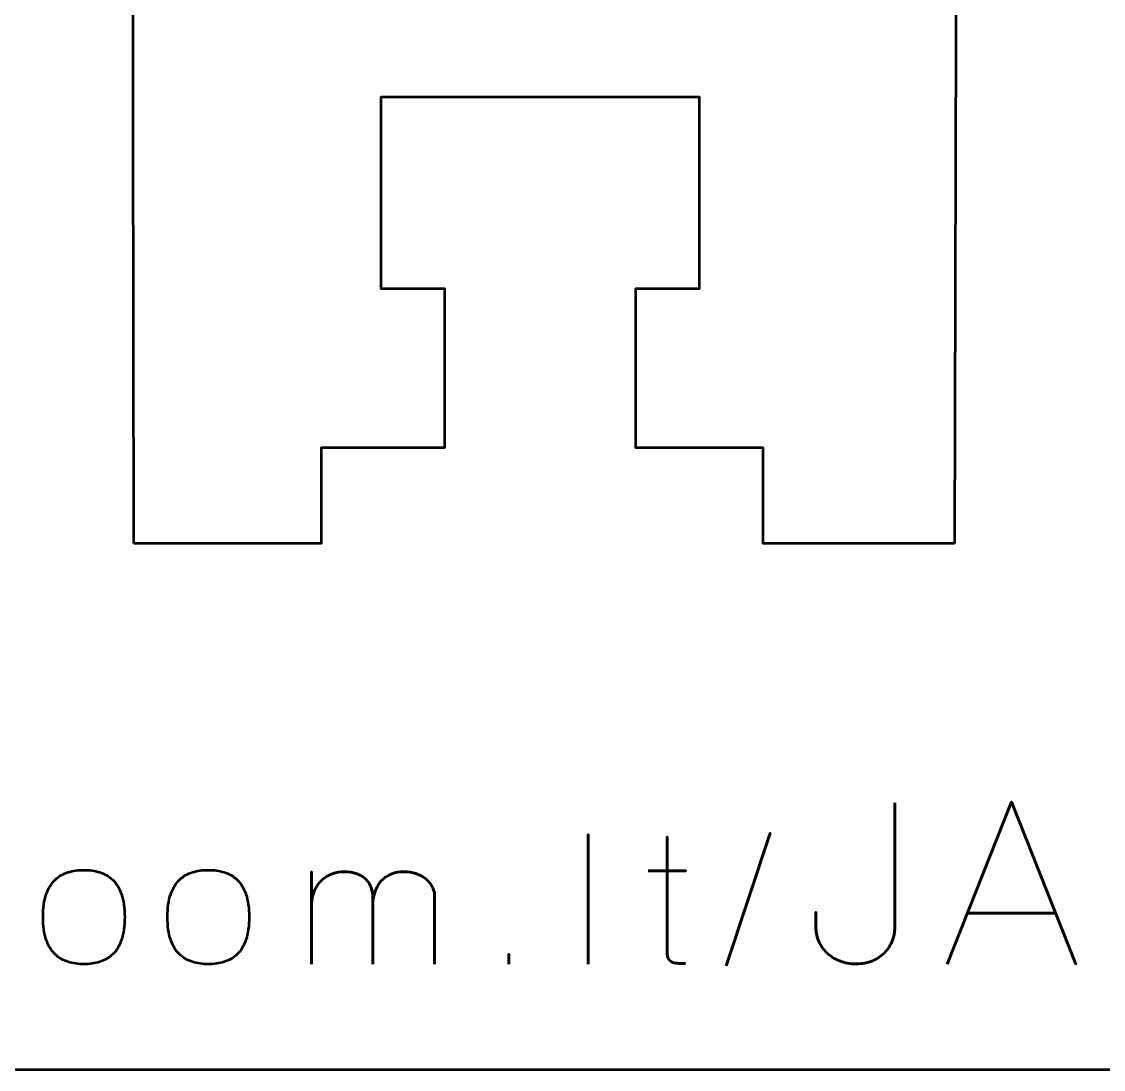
# Model space of a CAD drawing. Header units: centimetres. Extents: x -21 to 0, y -29.7 to 0.
# Drawn here: x -7.19 to -3.795, y -29.7 to -26.413 of the extents above; entities that cross this region are included whole.
import ezdxf

# ---------------------------------------------------------------- set-up
doc = ezdxf.new("R2010")
doc.units = ezdxf.units.CM
doc.header["$MEASUREMENT"] = 0
doc.layers.add('Layer 1', color=7, linetype='Continuous')

msp = doc.modelspace()

# ---------------------------------------------------------------- linework, layer by layer
at = {"layer": 'Layer 1', "color": 1, "lineweight": 53}
msp.add_open_spline([(-21.00003, -29.19995), (-21.00003, -29.19995), (-21.00003, -3.49992), (-21.00003, -3.49992), (-21.00003, -3.49992), (-21.00003, -3.41709), (-20.93286, -3.34992), (-20.85003, -3.34992), (-20.85003, -3.34992), (-20.7672, -3.34992), (-20.70003, -3.28275), (-20.70003, -3.19992), (-20.70003, -3.19992), (-20.70003, -3.11709), (-20.7672, -3.04992), (-20.85003, -3.04992), (-20.85003, -3.04992), (-20.93286, -3.04992), (-21.00003, -2.98275), (-21.00003, -2.89992), (-21.00003, -2.89992), (-21.00003, -2.81709), (-20.93286, -2.74992), (-20.85003, -2.74992), (-20.85003, -2.74992), (-20.7672, -2.74992), (-20.70003, -2.68275), (-20.70003, -2.59992), (-20.70003, -2.59992), (-20.70003, -2.51709), (-20.7672, -2.44992), (-20.85003, -2.44992), (-20.85003, -2.44992), (-20.93286, -2.44992), (-21.00003, -2.38275), (-21.00003, -2.29992), (-21.00003, -2.29992), (-21.00003, -2.21709), (-20.93286, -2.14992), (-20.85003, -2.14992), (-20.85003, -2.14992), (-20.7672, -2.14992), (-20.70003, -2.08275), (-20.70003, -1.99992), (-20.70003, -1.99992), (-20.70003, -1.91709), (-20.7672, -1.84992), (-20.85003, -1.84992), (-20.85003, -1.84992), (-20.93286, -1.84992), (-21.00003, -1.78275), (-21.00003, -1.69992), (-21.00003, -1.69992), (-21.00003, -1.61709), (-20.93286, -1.54992), (-20.85003, -1.54992), (-20.85003, -1.54992), (-20.7672, -1.54992), (-20.70003, -1.48275), (-20.70003, -1.39992), (-20.70003, -1.39992), (-20.70003, -1.31709), (-20.7672, -1.24992), (-20.85003, -1.24992), (-20.85003, -1.24992), (-20.93286, -1.24992), (-21.00003, -1.18275), (-21.00003, -1.09992), (-21.00003, -1.09992), (-21.00003, -1.09992), (-21.00003, -0.49992), (-21.00003, -0.49992), (-21.00003, -0.49992), (-21.00003, -0.22295), (-20.77694, 0.00004), (-20.49994, 0.00004), (-20.49994, 0.00004), (-20.49994, 0.00004), (-0.50008, 0.00004), (-0.50008, 0.00004), (-0.50008, 0.00004), (-0.22294, 0.00004), (0.00002, -0.22295), (0.00002, -0.49992), (0.00002, -0.49992), (0.00002, -0.49992), (0.00002, -29.19995), (0.00002, -29.19995), (0.00002, -29.19995), (0.00002, -29.47695), (-0.22294, -29.70004), (-0.50008, -29.70004), (-0.50008, -29.70004), (-0.50008, -29.70004), (-20.49994, -29.70004), (-20.49994, -29.70004), (-20.49994, -29.70004), (-20.77694, -29.70004), (-21.00003, -29.47695), (-21.00003, -29.19995)], degree=3, knots=[0, 0, 0, 0, 0.04, 0.04, 0.04, 0.04, 0.08, 0.08, 0.08, 0.08, 0.12, 0.12, 0.12, 0.12, 0.16, 0.16, 0.16, 0.16, 0.2, 0.2, 0.2, 0.2, 0.24, 0.24, 0.24, 0.24, 0.28, 0.28, 0.28, 0.28, 0.32, 0.32, 0.32, 0.32, 0.36, 0.36, 0.36, 0.36, 0.4, 0.4, 0.4, 0.4, 0.44, 0.44, 0.44, 0.44, 0.48, 0.48, 0.48, 0.48, 0.52, 0.52, 0.52, 0.52, 0.56, 0.56, 0.56, 0.56, 0.6, 0.6, 0.6, 0.6, 0.64, 0.64, 0.64, 0.64, 0.68, 0.68, 0.68, 0.68, 0.72, 0.72, 0.72, 0.72, 0.76, 0.76, 0.76, 0.76, 0.8, 0.8, 0.8, 0.8, 0.84, 0.84, 0.84, 0.84, 0.88, 0.88, 0.88, 0.88, 0.92, 0.92, 0.92, 0.92, 0.96, 0.96, 0.96, 0.96, 1, 1, 1, 1], dxfattribs=at)
at = {"layer": 'Layer 1', "color": 3, "lineweight": 53}
for points in [[(-6.8375, -28.05), (-6.8375, -28.05), (-6.84101, -26.05), (-6.84101, -26.05)], [(-4.25719, -26.05), (-4.25719, -26.05), (-4.2625, -28.05), (-4.2625, -28.05)]]:
    msp.add_open_spline(points, degree=3, dxfattribs=at)
at = {"layer": 'Layer 1', "lineweight": 53}
msp.add_open_spline([(-4.2625, -28.05), (-4.2625, -28.05), (-4.8625, -28.05), (-4.8625, -28.05), (-4.8625, -28.05), (-4.8625, -28.05), (-4.8625, -27.75), (-4.8625, -27.75), (-4.8625, -27.75), (-4.8625, -27.75), (-5.2625, -27.75), (-5.2625, -27.75), (-5.2625, -27.75), (-5.2625, -27.75), (-5.2625, -27.25), (-5.2625, -27.25), (-5.2625, -27.25), (-5.2625, -27.25), (-5.0625, -27.24999), (-5.0625, -27.24999), (-5.0625, -27.24999), (-5.0625, -27.24999), (-5.0625, -26.65), (-5.0625, -26.65), (-5.0625, -26.65), (-5.44583, -26.65), (-5.67917, -26.65), (-6.0625, -26.65), (-6.0625, -26.65), (-6.0625, -26.65), (-6.0625, -27.24999), (-6.0625, -27.24999), (-6.0625, -27.24999), (-6.0625, -27.24999), (-5.8625, -27.25), (-5.8625, -27.25), (-5.8625, -27.25), (-5.8625, -27.25), (-5.8625, -27.75001), (-5.8625, -27.75001), (-5.8625, -27.75001), (-5.8625, -27.75001), (-6.25, -27.75), (-6.25, -27.75), (-6.25, -27.75), (-6.25, -27.75), (-6.25, -28.05), (-6.25, -28.05), (-6.25, -28.05), (-6.25, -28.05), (-6.8375, -28.05), (-6.8375, -28.05)], degree=3, knots=[0, 0, 0, 0, 0.0769231, 0.0769231, 0.0769231, 0.0769231, 0.1538462, 0.1538462, 0.1538462, 0.1538462, 0.2307692, 0.2307692, 0.2307692, 0.2307692, 0.3076923, 0.3076923, 0.3076923, 0.3076923, 0.3846154, 0.3846154, 0.3846154, 0.3846154, 0.4615385, 0.4615385, 0.4615385, 0.4615385, 0.5384615, 0.5384615, 0.5384615, 0.5384615, 0.6153846, 0.6153846, 0.6153846, 0.6153846, 0.6923077, 0.6923077, 0.6923077, 0.6923077, 0.7692308, 0.7692308, 0.7692308, 0.7692308, 0.8461538, 0.8461538, 0.8461538, 0.8461538, 0.9230769, 0.9230769, 0.9230769, 0.9230769, 1, 1, 1, 1], dxfattribs=at)
at = {"layer": 'Layer 1', "color": 5, "lineweight": 53}
for points, knots in [([(-4.44951, -28.86403), (-4.44951, -28.86403), (-4.45021, -29.25915), (-4.45021, -29.25915), (-4.45021, -29.25915), (-4.45021, -29.27196), (-4.45292, -29.2849), (-4.45809, -29.29772), (-4.45809, -29.29772), (-4.46338, -29.31065), (-4.47115, -29.32241), (-4.48138, -29.33323), (-4.48138, -29.33323), (-4.49172, -29.34393), (-4.50431, -29.35263), (-4.51924, -29.3591), (-4.51924, -29.3591), (-4.53429, -29.36569), (-4.55146, -29.36898), (-4.57086, -29.36921), (-4.57086, -29.36921), (-4.59027, -29.36921), (-4.60779, -29.36604), (-4.62331, -29.35981), (-4.62331, -29.35981), (-4.63883, -29.35346), (-4.65212, -29.34499), (-4.66306, -29.33429), (-4.66306, -29.33429), (-4.67411, -29.32359), (-4.68246, -29.31183), (-4.68834, -29.29878), (-4.68834, -29.29878), (-4.69422, -29.28572), (-4.69716, -29.27255), (-4.69716, -29.25915), (-4.69716, -29.25915), (-4.69716, -29.25915), (-4.69716, -29.20694), (-4.69716, -29.20694), (-4.69716, -29.20694), (-4.69716, -29.20694), (-4.69716, -29.25915), (-4.69716, -29.25915), (-4.69716, -29.25915), (-4.69716, -29.27255), (-4.69422, -29.28572), (-4.68834, -29.29878), (-4.68834, -29.29878), (-4.68246, -29.31183), (-4.67411, -29.32359), (-4.66306, -29.33429), (-4.66306, -29.33429), (-4.65212, -29.34499), (-4.63883, -29.35346), (-4.62331, -29.35981), (-4.62331, -29.35981), (-4.60779, -29.36604), (-4.59027, -29.36921), (-4.57086, -29.36921), (-4.57086, -29.36921), (-4.55146, -29.36898), (-4.53429, -29.36569), (-4.51924, -29.3591), (-4.51924, -29.3591), (-4.50431, -29.35263), (-4.49172, -29.34393), (-4.48138, -29.33323), (-4.48138, -29.33323), (-4.47115, -29.32241), (-4.46338, -29.31065), (-4.45809, -29.29772), (-4.45809, -29.29772), (-4.45292, -29.2849), (-4.45021, -29.27196), (-4.45021, -29.25915), (-4.45021, -29.25915), (-4.45021, -29.25915), (-4.44951, -28.86403), (-4.44951, -28.86403)], [0, 0, 0, 0, 0.05, 0.05, 0.05, 0.05, 0.1, 0.1, 0.1, 0.1, 0.15, 0.15, 0.15, 0.15, 0.2, 0.2, 0.2, 0.2, 0.25, 0.25, 0.25, 0.25, 0.3, 0.3, 0.3, 0.3, 0.35, 0.35, 0.35, 0.35, 0.4, 0.4, 0.4, 0.4, 0.45, 0.45, 0.45, 0.45, 0.5, 0.5, 0.5, 0.5, 0.55, 0.55, 0.55, 0.55, 0.6, 0.6, 0.6, 0.6, 0.65, 0.65, 0.65, 0.65, 0.7, 0.7, 0.7, 0.7, 0.75, 0.75, 0.75, 0.75, 0.8, 0.8, 0.8, 0.8, 0.85, 0.85, 0.85, 0.85, 0.9, 0.9, 0.9, 0.9, 0.95, 0.95, 0.95, 0.95, 1, 1, 1, 1]), ([(-4.28582, -29.36992), (-4.28582, -29.36992), (-4.08403, -28.86121), (-4.08403, -28.86121), (-4.08403, -28.86121), (-4.08403, -28.86121), (-3.88153, -29.36992), (-3.88153, -29.36992), (-3.88153, -29.36992), (-3.88153, -29.36992), (-4.08403, -28.86121), (-4.08403, -28.86121), (-4.08403, -28.86121), (-4.08403, -28.86121), (-4.28582, -29.36992), (-4.28582, -29.36992)], [0, 0, 0, 0, 0.25, 0.25, 0.25, 0.25, 0.5, 0.5, 0.5, 0.5, 0.75, 0.75, 0.75, 0.75, 1, 1, 1, 1]), ([(-5.41175, -29.36992), (-5.41175, -29.36992), (-5.41175, -28.96296), (-5.41175, -28.96296), (-5.41175, -28.96296), (-5.41175, -28.96296), (-5.41175, -29.36992), (-5.41175, -29.36992)], [0, 0, 0, 0, 0.5, 0.5, 0.5, 0.5, 1, 1, 1, 1]), ([(-5.10695, -29.3671), (-5.11391, -29.36766), (-5.12087, -29.36785), (-5.12765, -29.36766), (-5.12765, -29.36766), (-5.13442, -29.36747), (-5.14054, -29.36644), (-5.14609, -29.36437), (-5.14609, -29.36437), (-5.15164, -29.36239), (-5.15606, -29.35882), (-5.15944, -29.35374), (-5.15944, -29.35374), (-5.16274, -29.34866), (-5.16443, -29.34142), (-5.16452, -29.3321), (-5.16452, -29.3321), (-5.16452, -29.32768), (-5.16452, -29.32016), (-5.16452, -29.30962), (-5.16452, -29.30962), (-5.16452, -29.29899), (-5.16452, -29.28619), (-5.16452, -29.27105), (-5.16452, -29.27105), (-5.16452, -29.2559), (-5.16452, -29.23935), (-5.16452, -29.22138), (-5.16452, -29.22138), (-5.16452, -29.20341), (-5.16452, -29.18488), (-5.16452, -29.16569), (-5.16452, -29.16569), (-5.16452, -29.1465), (-5.16452, -29.12759), (-5.16452, -29.10887), (-5.16452, -29.10887), (-5.16452, -29.09015), (-5.16452, -29.07255), (-5.16452, -29.056), (-5.16452, -29.056), (-5.16452, -29.03944), (-5.16452, -29.02476), (-5.16452, -29.01207), (-5.16452, -29.01207), (-5.16452, -28.99927), (-5.16452, -28.9893), (-5.16452, -28.98196), (-5.16452, -28.98196), (-5.16452, -28.97472), (-5.16452, -28.97095), (-5.16452, -28.97086), (-5.16452, -28.97086), (-5.16452, -28.97095), (-5.16452, -28.97472), (-5.16452, -28.98196), (-5.16452, -28.98196), (-5.16452, -28.9893), (-5.16452, -28.99927), (-5.16452, -29.01207), (-5.16452, -29.01207), (-5.16452, -29.02476), (-5.16452, -29.03944), (-5.16452, -29.056), (-5.16452, -29.056), (-5.16452, -29.07255), (-5.16452, -29.09015), (-5.16452, -29.10887), (-5.16452, -29.10887), (-5.16452, -29.12759), (-5.16452, -29.1465), (-5.16452, -29.16569), (-5.16452, -29.16569), (-5.16452, -29.18488), (-5.16452, -29.20341), (-5.16452, -29.22138), (-5.16452, -29.22138), (-5.16452, -29.23935), (-5.16452, -29.2559), (-5.16452, -29.27105), (-5.16452, -29.27105), (-5.16452, -29.28619), (-5.16452, -29.29899), (-5.16452, -29.30962), (-5.16452, -29.30962), (-5.16452, -29.32016), (-5.16452, -29.32768), (-5.16452, -29.3321), (-5.16452, -29.3321), (-5.16443, -29.34142), (-5.16274, -29.34866), (-5.15944, -29.35374), (-5.15944, -29.35374), (-5.15606, -29.35882), (-5.15164, -29.36239), (-5.14609, -29.36437), (-5.14609, -29.36437), (-5.14054, -29.36644), (-5.13442, -29.36747), (-5.12765, -29.36766), (-5.12765, -29.36766), (-5.12087, -29.36785), (-5.11391, -29.36766), (-5.10695, -29.3671)], [0, 0, 0, 0, 0.0384615, 0.0384615, 0.0384615, 0.0384615, 0.0769231, 0.0769231, 0.0769231, 0.0769231, 0.1153846, 0.1153846, 0.1153846, 0.1153846, 0.1538462, 0.1538462, 0.1538462, 0.1538462, 0.1923077, 0.1923077, 0.1923077, 0.1923077, 0.2307692, 0.2307692, 0.2307692, 0.2307692, 0.2692308, 0.2692308, 0.2692308, 0.2692308, 0.3076923, 0.3076923, 0.3076923, 0.3076923, 0.3461538, 0.3461538, 0.3461538, 0.3461538, 0.3846154, 0.3846154, 0.3846154, 0.3846154, 0.4230769, 0.4230769, 0.4230769, 0.4230769, 0.4615385, 0.4615385, 0.4615385, 0.4615385, 0.5, 0.5, 0.5, 0.5, 0.5384615, 0.5384615, 0.5384615, 0.5384615, 0.5769231, 0.5769231, 0.5769231, 0.5769231, 0.6153846, 0.6153846, 0.6153846, 0.6153846, 0.6538462, 0.6538462, 0.6538462, 0.6538462, 0.6923077, 0.6923077, 0.6923077, 0.6923077, 0.7307692, 0.7307692, 0.7307692, 0.7307692, 0.7692308, 0.7692308, 0.7692308, 0.7692308, 0.8076923, 0.8076923, 0.8076923, 0.8076923, 0.8461538, 0.8461538, 0.8461538, 0.8461538, 0.8846154, 0.8846154, 0.8846154, 0.8846154, 0.9230769, 0.9230769, 0.9230769, 0.9230769, 0.9615385, 0.9615385, 0.9615385, 0.9615385, 1, 1, 1, 1]), ([(-4.97882, -29.37556), (-4.97882, -29.37556), (-4.84053, -28.95901), (-4.84053, -28.95901), (-4.84053, -28.95901), (-4.84053, -28.95901), (-4.97882, -29.37556), (-4.97882, -29.37556)], [0, 0, 0, 0, 0.5, 0.5, 0.5, 0.5, 1, 1, 1, 1]), ([(-6.99444, -29.36992), (-6.97666, -29.37001), (-6.96011, -29.36776), (-6.94468, -29.36296), (-6.94468, -29.36296), (-6.92925, -29.35816), (-6.91561, -29.35016), (-6.90394, -29.33897), (-6.90394, -29.33897), (-6.89218, -29.32778), (-6.88306, -29.31263), (-6.87638, -29.29344), (-6.87638, -29.29344), (-6.8698, -29.27434), (-6.86641, -29.25054), (-6.86631, -29.22204), (-6.86631, -29.22204), (-6.86641, -29.19363), (-6.8698, -29.16992), (-6.87638, -29.15092), (-6.87638, -29.15092), (-6.88306, -29.13191), (-6.89218, -29.11677), (-6.90394, -29.10557), (-6.90394, -29.10557), (-6.91561, -29.09447), (-6.92925, -29.08648), (-6.94468, -29.08168), (-6.94468, -29.08168), (-6.96011, -29.07688), (-6.97666, -29.07462), (-6.99444, -29.07472), (-6.99444, -29.07472), (-7.01203, -29.07462), (-7.02859, -29.07688), (-7.04402, -29.08168), (-7.04402, -29.08168), (-7.05945, -29.08648), (-7.07299, -29.09447), (-7.08475, -29.10557), (-7.08475, -29.10557), (-7.09651, -29.11677), (-7.10573, -29.13191), (-7.11241, -29.15092), (-7.11241, -29.15092), (-7.11909, -29.16992), (-7.12248, -29.19363), (-7.12257, -29.22204), (-7.12257, -29.22204), (-7.12248, -29.25054), (-7.11909, -29.27434), (-7.11241, -29.29344), (-7.11241, -29.29344), (-7.10573, -29.31263), (-7.09651, -29.32778), (-7.08475, -29.33897), (-7.08475, -29.33897), (-7.07299, -29.35016), (-7.05945, -29.35816), (-7.04402, -29.36296), (-7.04402, -29.36296), (-7.02859, -29.36776), (-7.01203, -29.37001), (-6.99444, -29.36992)], [0, 0, 0, 0, 0.0625, 0.0625, 0.0625, 0.0625, 0.125, 0.125, 0.125, 0.125, 0.1875, 0.1875, 0.1875, 0.1875, 0.25, 0.25, 0.25, 0.25, 0.3125, 0.3125, 0.3125, 0.3125, 0.375, 0.375, 0.375, 0.375, 0.4375, 0.4375, 0.4375, 0.4375, 0.5, 0.5, 0.5, 0.5, 0.5625, 0.5625, 0.5625, 0.5625, 0.625, 0.625, 0.625, 0.625, 0.6875, 0.6875, 0.6875, 0.6875, 0.75, 0.75, 0.75, 0.75, 0.8125, 0.8125, 0.8125, 0.8125, 0.875, 0.875, 0.875, 0.875, 0.9375, 0.9375, 0.9375, 0.9375, 1, 1, 1, 1]), ([(-6.99444, -29.36992), (-6.97666, -29.37001), (-6.96011, -29.36776), (-6.94468, -29.36296), (-6.94468, -29.36296), (-6.92925, -29.35816), (-6.91561, -29.35016), (-6.90394, -29.33897), (-6.90394, -29.33897), (-6.89218, -29.32778), (-6.88306, -29.31263), (-6.87638, -29.29344), (-6.87638, -29.29344), (-6.8698, -29.27434), (-6.86641, -29.25054), (-6.86631, -29.22204), (-6.86631, -29.22204), (-6.86641, -29.19363), (-6.8698, -29.16992), (-6.87638, -29.15092), (-6.87638, -29.15092), (-6.88306, -29.13191), (-6.89218, -29.11677), (-6.90394, -29.10557), (-6.90394, -29.10557), (-6.91561, -29.09447), (-6.92925, -29.08648), (-6.94468, -29.08168), (-6.94468, -29.08168), (-6.96011, -29.07688), (-6.97666, -29.07462), (-6.99444, -29.07472), (-6.99444, -29.07472), (-7.01203, -29.07462), (-7.02859, -29.07688), (-7.04402, -29.08168), (-7.04402, -29.08168), (-7.05945, -29.08648), (-7.07299, -29.09447), (-7.08475, -29.10557), (-7.08475, -29.10557), (-7.09651, -29.11677), (-7.10573, -29.13191), (-7.11241, -29.15092), (-7.11241, -29.15092), (-7.11909, -29.16992), (-7.12248, -29.19363), (-7.12257, -29.22204), (-7.12257, -29.22204), (-7.12248, -29.25054), (-7.11909, -29.27434), (-7.11241, -29.29344), (-7.11241, -29.29344), (-7.10573, -29.31263), (-7.09651, -29.32778), (-7.08475, -29.33897), (-7.08475, -29.33897), (-7.07299, -29.35016), (-7.05945, -29.35816), (-7.04402, -29.36296), (-7.04402, -29.36296), (-7.02859, -29.36776), (-7.01203, -29.37001), (-6.99444, -29.36992)], [0, 0, 0, 0, 0.0625, 0.0625, 0.0625, 0.0625, 0.125, 0.125, 0.125, 0.125, 0.1875, 0.1875, 0.1875, 0.1875, 0.25, 0.25, 0.25, 0.25, 0.3125, 0.3125, 0.3125, 0.3125, 0.375, 0.375, 0.375, 0.375, 0.4375, 0.4375, 0.4375, 0.4375, 0.5, 0.5, 0.5, 0.5, 0.5625, 0.5625, 0.5625, 0.5625, 0.625, 0.625, 0.625, 0.625, 0.6875, 0.6875, 0.6875, 0.6875, 0.75, 0.75, 0.75, 0.75, 0.8125, 0.8125, 0.8125, 0.8125, 0.875, 0.875, 0.875, 0.875, 0.9375, 0.9375, 0.9375, 0.9375, 1, 1, 1, 1]), ([(-6.60385, -29.36992), (-6.58607, -29.37001), (-6.56952, -29.36776), (-6.55409, -29.36296), (-6.55409, -29.36296), (-6.53866, -29.35816), (-6.52502, -29.35016), (-6.51335, -29.33897), (-6.51335, -29.33897), (-6.50159, -29.32778), (-6.49247, -29.31263), (-6.48579, -29.29344), (-6.48579, -29.29344), (-6.47921, -29.27434), (-6.47582, -29.25054), (-6.47572, -29.22204), (-6.47572, -29.22204), (-6.47582, -29.19363), (-6.47921, -29.16992), (-6.48579, -29.15092), (-6.48579, -29.15092), (-6.49247, -29.13191), (-6.50159, -29.11677), (-6.51335, -29.10557), (-6.51335, -29.10557), (-6.52502, -29.09447), (-6.53866, -29.08648), (-6.55409, -29.08168), (-6.55409, -29.08168), (-6.56952, -29.07688), (-6.58607, -29.07462), (-6.60385, -29.07472), (-6.60385, -29.07472), (-6.62144, -29.07462), (-6.638, -29.07688), (-6.65343, -29.08168), (-6.65343, -29.08168), (-6.66886, -29.08648), (-6.6824, -29.09447), (-6.69416, -29.10557), (-6.69416, -29.10557), (-6.70592, -29.11677), (-6.71514, -29.13191), (-6.72182, -29.15092), (-6.72182, -29.15092), (-6.7285, -29.16992), (-6.73189, -29.19363), (-6.73198, -29.22204), (-6.73198, -29.22204), (-6.73189, -29.25054), (-6.7285, -29.27434), (-6.72182, -29.29344), (-6.72182, -29.29344), (-6.71514, -29.31263), (-6.70592, -29.32778), (-6.69416, -29.33897), (-6.69416, -29.33897), (-6.6824, -29.35016), (-6.66886, -29.35816), (-6.65343, -29.36296), (-6.65343, -29.36296), (-6.638, -29.36776), (-6.62144, -29.37001), (-6.60385, -29.36992)], [0, 0, 0, 0, 0.0625, 0.0625, 0.0625, 0.0625, 0.125, 0.125, 0.125, 0.125, 0.1875, 0.1875, 0.1875, 0.1875, 0.25, 0.25, 0.25, 0.25, 0.3125, 0.3125, 0.3125, 0.3125, 0.375, 0.375, 0.375, 0.375, 0.4375, 0.4375, 0.4375, 0.4375, 0.5, 0.5, 0.5, 0.5, 0.5625, 0.5625, 0.5625, 0.5625, 0.625, 0.625, 0.625, 0.625, 0.6875, 0.6875, 0.6875, 0.6875, 0.75, 0.75, 0.75, 0.75, 0.8125, 0.8125, 0.8125, 0.8125, 0.875, 0.875, 0.875, 0.875, 0.9375, 0.9375, 0.9375, 0.9375, 1, 1, 1, 1]), ([(-6.60385, -29.36992), (-6.58607, -29.37001), (-6.56952, -29.36776), (-6.55409, -29.36296), (-6.55409, -29.36296), (-6.53866, -29.35816), (-6.52502, -29.35016), (-6.51335, -29.33897), (-6.51335, -29.33897), (-6.50159, -29.32778), (-6.49247, -29.31263), (-6.48579, -29.29344), (-6.48579, -29.29344), (-6.47921, -29.27434), (-6.47582, -29.25054), (-6.47572, -29.22204), (-6.47572, -29.22204), (-6.47582, -29.19363), (-6.47921, -29.16992), (-6.48579, -29.15092), (-6.48579, -29.15092), (-6.49247, -29.13191), (-6.50159, -29.11677), (-6.51335, -29.10557), (-6.51335, -29.10557), (-6.52502, -29.09447), (-6.53866, -29.08648), (-6.55409, -29.08168), (-6.55409, -29.08168), (-6.56952, -29.07688), (-6.58607, -29.07462), (-6.60385, -29.07472), (-6.60385, -29.07472), (-6.62144, -29.07462), (-6.638, -29.07688), (-6.65343, -29.08168), (-6.65343, -29.08168), (-6.66886, -29.08648), (-6.6824, -29.09447), (-6.69416, -29.10557), (-6.69416, -29.10557), (-6.70592, -29.11677), (-6.71514, -29.13191), (-6.72182, -29.15092), (-6.72182, -29.15092), (-6.7285, -29.16992), (-6.73189, -29.19363), (-6.73198, -29.22204), (-6.73198, -29.22204), (-6.73189, -29.25054), (-6.7285, -29.27434), (-6.72182, -29.29344), (-6.72182, -29.29344), (-6.71514, -29.31263), (-6.70592, -29.32778), (-6.69416, -29.33897), (-6.69416, -29.33897), (-6.6824, -29.35016), (-6.66886, -29.35816), (-6.65343, -29.36296), (-6.65343, -29.36296), (-6.638, -29.36776), (-6.62144, -29.37001), (-6.60385, -29.36992)], [0, 0, 0, 0, 0.0625, 0.0625, 0.0625, 0.0625, 0.125, 0.125, 0.125, 0.125, 0.1875, 0.1875, 0.1875, 0.1875, 0.25, 0.25, 0.25, 0.25, 0.3125, 0.3125, 0.3125, 0.3125, 0.375, 0.375, 0.375, 0.375, 0.4375, 0.4375, 0.4375, 0.4375, 0.5, 0.5, 0.5, 0.5, 0.5625, 0.5625, 0.5625, 0.5625, 0.625, 0.625, 0.625, 0.625, 0.6875, 0.6875, 0.6875, 0.6875, 0.75, 0.75, 0.75, 0.75, 0.8125, 0.8125, 0.8125, 0.8125, 0.875, 0.875, 0.875, 0.875, 0.9375, 0.9375, 0.9375, 0.9375, 1, 1, 1, 1]), ([(-6.08796, -29.36992), (-6.08796, -29.36983), (-6.08796, -29.3671), (-6.08796, -29.36174), (-6.08796, -29.36174), (-6.08796, -29.35647), (-6.08796, -29.34922), (-6.08796, -29.3401), (-6.08796, -29.3401), (-6.08796, -29.33088), (-6.08796, -29.32053), (-6.08796, -29.30887), (-6.08796, -29.30887), (-6.08796, -29.2973), (-6.08796, -29.28516), (-6.08796, -29.27237), (-6.08796, -29.27237), (-6.08796, -29.25967), (-6.08796, -29.24715), (-6.08796, -29.23474), (-6.08796, -29.23474), (-6.08796, -29.22232), (-6.08796, -29.21065), (-6.08796, -29.19993), (-6.08796, -29.19993), (-6.08796, -29.18911), (-6.08796, -29.17989), (-6.08796, -29.17208), (-6.08796, -29.17208), (-6.08796, -29.16437), (-6.08796, -29.15882), (-6.08796, -29.15543), (-6.08796, -29.15543), (-6.08786, -29.15016), (-6.08871, -29.14424), (-6.09031, -29.13775), (-6.09031, -29.13775), (-6.09191, -29.13116), (-6.09464, -29.12458), (-6.09849, -29.11799), (-6.09849, -29.11799), (-6.10235, -29.11131), (-6.10771, -29.1052), (-6.11439, -29.09955), (-6.11439, -29.09955), (-6.12116, -29.09391), (-6.12963, -29.08939), (-6.13979, -29.08591), (-6.13979, -29.08591), (-6.15005, -29.08243), (-6.16227, -29.08055), (-6.17657, -29.08036), (-6.17657, -29.08036), (-6.19087, -29.08036), (-6.20367, -29.08234), (-6.21486, -29.08629), (-6.21486, -29.08629), (-6.22615, -29.09033), (-6.23584, -29.09588), (-6.24412, -29.10294), (-6.24412, -29.10294), (-6.2523, -29.11), (-6.25917, -29.11809), (-6.26453, -29.1273), (-6.26453, -29.1273), (-6.26989, -29.13643), (-6.27385, -29.14612), (-6.27648, -29.15647), (-6.27648, -29.15647), (-6.27911, -29.16672), (-6.28043, -29.17716), (-6.28043, -29.18761), (-6.28043, -29.18761), (-6.28043, -29.17716), (-6.27911, -29.16672), (-6.27648, -29.15647), (-6.27648, -29.15647), (-6.27385, -29.14612), (-6.26989, -29.13643), (-6.26453, -29.1273), (-6.26453, -29.1273), (-6.25917, -29.11809), (-6.2523, -29.11), (-6.24412, -29.10294), (-6.24412, -29.10294), (-6.23584, -29.09588), (-6.22615, -29.09033), (-6.21486, -29.08629), (-6.21486, -29.08629), (-6.20367, -29.08234), (-6.19087, -29.08036), (-6.17657, -29.08036), (-6.17657, -29.08036), (-6.16227, -29.08055), (-6.15005, -29.08243), (-6.13979, -29.08591), (-6.13979, -29.08591), (-6.12963, -29.08939), (-6.12116, -29.09391), (-6.11439, -29.09955), (-6.11439, -29.09955), (-6.10771, -29.1052), (-6.10235, -29.11131), (-6.09849, -29.11799), (-6.09849, -29.11799), (-6.09464, -29.12458), (-6.09191, -29.13116), (-6.09031, -29.13775), (-6.09031, -29.13775), (-6.08871, -29.14424), (-6.08786, -29.15016), (-6.08796, -29.15543), (-6.08796, -29.15543), (-6.08796, -29.15882), (-6.08796, -29.16437), (-6.08796, -29.17208), (-6.08796, -29.17208), (-6.08796, -29.17989), (-6.08796, -29.18911), (-6.08796, -29.19993), (-6.08796, -29.19993), (-6.08796, -29.21065), (-6.08796, -29.22232), (-6.08796, -29.23474), (-6.08796, -29.23474), (-6.08796, -29.24715), (-6.08796, -29.25967), (-6.08796, -29.27237), (-6.08796, -29.27237), (-6.08796, -29.28516), (-6.08796, -29.2973), (-6.08796, -29.30887), (-6.08796, -29.30887), (-6.08796, -29.32053), (-6.08796, -29.33088), (-6.08796, -29.3401), (-6.08796, -29.3401), (-6.08796, -29.34922), (-6.08796, -29.35647), (-6.08796, -29.36174), (-6.08796, -29.36174), (-6.08796, -29.3671), (-6.08796, -29.36983), (-6.08796, -29.36992)], [0, 0, 0, 0, 0.0277778, 0.0277778, 0.0277778, 0.0277778, 0.0555556, 0.0555556, 0.0555556, 0.0555556, 0.0833333, 0.0833333, 0.0833333, 0.0833333, 0.1111111, 0.1111111, 0.1111111, 0.1111111, 0.1388889, 0.1388889, 0.1388889, 0.1388889, 0.1666667, 0.1666667, 0.1666667, 0.1666667, 0.1944444, 0.1944444, 0.1944444, 0.1944444, 0.2222222, 0.2222222, 0.2222222, 0.2222222, 0.25, 0.25, 0.25, 0.25, 0.2777778, 0.2777778, 0.2777778, 0.2777778, 0.3055556, 0.3055556, 0.3055556, 0.3055556, 0.3333333, 0.3333333, 0.3333333, 0.3333333, 0.3611111, 0.3611111, 0.3611111, 0.3611111, 0.3888889, 0.3888889, 0.3888889, 0.3888889, 0.4166667, 0.4166667, 0.4166667, 0.4166667, 0.4444444, 0.4444444, 0.4444444, 0.4444444, 0.4722222, 0.4722222, 0.4722222, 0.4722222, 0.5, 0.5, 0.5, 0.5, 0.5277778, 0.5277778, 0.5277778, 0.5277778, 0.5555556, 0.5555556, 0.5555556, 0.5555556, 0.5833333, 0.5833333, 0.5833333, 0.5833333, 0.6111111, 0.6111111, 0.6111111, 0.6111111, 0.6388889, 0.6388889, 0.6388889, 0.6388889, 0.6666667, 0.6666667, 0.6666667, 0.6666667, 0.6944444, 0.6944444, 0.6944444, 0.6944444, 0.7222222, 0.7222222, 0.7222222, 0.7222222, 0.75, 0.75, 0.75, 0.75, 0.7777778, 0.7777778, 0.7777778, 0.7777778, 0.8055556, 0.8055556, 0.8055556, 0.8055556, 0.8333333, 0.8333333, 0.8333333, 0.8333333, 0.8611111, 0.8611111, 0.8611111, 0.8611111, 0.8888889, 0.8888889, 0.8888889, 0.8888889, 0.9166667, 0.9166667, 0.9166667, 0.9166667, 0.9444444, 0.9444444, 0.9444444, 0.9444444, 0.9722222, 0.9722222, 0.9722222, 0.9722222, 1, 1, 1, 1]), ([(-6.28043, -29.36992), (-6.28043, -29.36992), (-6.28043, -29.08036), (-6.28043, -29.08036), (-6.28043, -29.08036), (-6.28043, -29.08036), (-6.28043, -29.36992), (-6.28043, -29.36992)], [0, 0, 0, 0, 0.5, 0.5, 0.5, 0.5, 1, 1, 1, 1]), ([(-5.89379, -29.36992), (-5.89379, -29.36983), (-5.89379, -29.3671), (-5.89379, -29.36174), (-5.89379, -29.36174), (-5.89379, -29.35647), (-5.89379, -29.34922), (-5.89379, -29.3401), (-5.89379, -29.3401), (-5.89379, -29.33088), (-5.89379, -29.32053), (-5.89379, -29.30887), (-5.89379, -29.30887), (-5.89379, -29.2973), (-5.89379, -29.28516), (-5.89379, -29.27237), (-5.89379, -29.27237), (-5.89379, -29.25967), (-5.89379, -29.24715), (-5.89379, -29.23474), (-5.89379, -29.23474), (-5.89379, -29.22232), (-5.89379, -29.21065), (-5.89379, -29.19993), (-5.89379, -29.19993), (-5.89379, -29.18911), (-5.89379, -29.17989), (-5.89379, -29.17208), (-5.89379, -29.17208), (-5.89379, -29.16437), (-5.89379, -29.15882), (-5.89379, -29.15543), (-5.89379, -29.15543), (-5.89379, -29.15016), (-5.89482, -29.14424), (-5.89699, -29.13775), (-5.89699, -29.13775), (-5.89906, -29.13116), (-5.90244, -29.12458), (-5.90715, -29.11799), (-5.90715, -29.11799), (-5.91176, -29.11131), (-5.91787, -29.1052), (-5.9254, -29.09955), (-5.9254, -29.09955), (-5.93292, -29.09391), (-5.94205, -29.08939), (-5.95277, -29.08591), (-5.95277, -29.08591), (-5.9635, -29.08243), (-5.97601, -29.08055), (-5.99031, -29.08036), (-5.99031, -29.08036), (-6.00461, -29.08036), (-6.01721, -29.08234), (-6.02803, -29.08629), (-6.02803, -29.08629), (-6.03876, -29.09033), (-6.04798, -29.09588), (-6.05569, -29.10294), (-6.05569, -29.10294), (-6.06331, -29.11), (-6.06942, -29.11809), (-6.07422, -29.1273), (-6.07422, -29.1273), (-6.07902, -29.13643), (-6.0825, -29.14612), (-6.08466, -29.15647), (-6.08466, -29.15647), (-6.08692, -29.16672), (-6.08796, -29.17716), (-6.08796, -29.18761), (-6.08796, -29.18761), (-6.08796, -29.17716), (-6.08692, -29.16672), (-6.08466, -29.15647), (-6.08466, -29.15647), (-6.0825, -29.14612), (-6.07902, -29.13643), (-6.07422, -29.1273), (-6.07422, -29.1273), (-6.06942, -29.11809), (-6.06331, -29.11), (-6.05569, -29.10294), (-6.05569, -29.10294), (-6.04798, -29.09588), (-6.03876, -29.09033), (-6.02803, -29.08629), (-6.02803, -29.08629), (-6.01721, -29.08234), (-6.00461, -29.08036), (-5.99031, -29.08036), (-5.99031, -29.08036), (-5.97601, -29.08055), (-5.9635, -29.08243), (-5.95277, -29.08591), (-5.95277, -29.08591), (-5.94205, -29.08939), (-5.93292, -29.09391), (-5.9254, -29.09955), (-5.9254, -29.09955), (-5.91787, -29.1052), (-5.91176, -29.11131), (-5.90715, -29.11799), (-5.90715, -29.11799), (-5.90244, -29.12458), (-5.89906, -29.13116), (-5.89699, -29.13775), (-5.89699, -29.13775), (-5.89482, -29.14424), (-5.89379, -29.15016), (-5.89379, -29.15543), (-5.89379, -29.15543), (-5.89379, -29.15882), (-5.89379, -29.16437), (-5.89379, -29.17208), (-5.89379, -29.17208), (-5.89379, -29.17989), (-5.89379, -29.18911), (-5.89379, -29.19993), (-5.89379, -29.19993), (-5.89379, -29.21065), (-5.89379, -29.22232), (-5.89379, -29.23474), (-5.89379, -29.23474), (-5.89379, -29.24715), (-5.89379, -29.25967), (-5.89379, -29.27237), (-5.89379, -29.27237), (-5.89379, -29.28516), (-5.89379, -29.2973), (-5.89379, -29.30887), (-5.89379, -29.30887), (-5.89379, -29.32053), (-5.89379, -29.33088), (-5.89379, -29.3401), (-5.89379, -29.3401), (-5.89379, -29.34922), (-5.89379, -29.35647), (-5.89379, -29.36174), (-5.89379, -29.36174), (-5.89379, -29.3671), (-5.89379, -29.36983), (-5.89379, -29.36992)], [0, 0, 0, 0, 0.0277778, 0.0277778, 0.0277778, 0.0277778, 0.0555556, 0.0555556, 0.0555556, 0.0555556, 0.0833333, 0.0833333, 0.0833333, 0.0833333, 0.1111111, 0.1111111, 0.1111111, 0.1111111, 0.1388889, 0.1388889, 0.1388889, 0.1388889, 0.1666667, 0.1666667, 0.1666667, 0.1666667, 0.1944444, 0.1944444, 0.1944444, 0.1944444, 0.2222222, 0.2222222, 0.2222222, 0.2222222, 0.25, 0.25, 0.25, 0.25, 0.2777778, 0.2777778, 0.2777778, 0.2777778, 0.3055556, 0.3055556, 0.3055556, 0.3055556, 0.3333333, 0.3333333, 0.3333333, 0.3333333, 0.3611111, 0.3611111, 0.3611111, 0.3611111, 0.3888889, 0.3888889, 0.3888889, 0.3888889, 0.4166667, 0.4166667, 0.4166667, 0.4166667, 0.4444444, 0.4444444, 0.4444444, 0.4444444, 0.4722222, 0.4722222, 0.4722222, 0.4722222, 0.5, 0.5, 0.5, 0.5, 0.5277778, 0.5277778, 0.5277778, 0.5277778, 0.5555556, 0.5555556, 0.5555556, 0.5555556, 0.5833333, 0.5833333, 0.5833333, 0.5833333, 0.6111111, 0.6111111, 0.6111111, 0.6111111, 0.6388889, 0.6388889, 0.6388889, 0.6388889, 0.6666667, 0.6666667, 0.6666667, 0.6666667, 0.6944444, 0.6944444, 0.6944444, 0.6944444, 0.7222222, 0.7222222, 0.7222222, 0.7222222, 0.75, 0.75, 0.75, 0.75, 0.7777778, 0.7777778, 0.7777778, 0.7777778, 0.8055556, 0.8055556, 0.8055556, 0.8055556, 0.8333333, 0.8333333, 0.8333333, 0.8333333, 0.8611111, 0.8611111, 0.8611111, 0.8611111, 0.8888889, 0.8888889, 0.8888889, 0.8888889, 0.9166667, 0.9166667, 0.9166667, 0.9166667, 0.9444444, 0.9444444, 0.9444444, 0.9444444, 0.9722222, 0.9722222, 0.9722222, 0.9722222, 1, 1, 1, 1]), ([(-5.22379, -29.07754), (-5.22379, -29.07754), (-5.10582, -29.07754), (-5.10582, -29.07754), (-5.10582, -29.07754), (-5.10582, -29.07754), (-5.22379, -29.07754), (-5.22379, -29.07754)], [0, 0, 0, 0, 0.5, 0.5, 0.5, 0.5, 1, 1, 1, 1]), ([(-4.22232, -29.20976), (-4.22232, -29.20976), (-3.94574, -29.20976), (-3.94574, -29.20976), (-3.94574, -29.20976), (-3.94574, -29.20976), (-4.22232, -29.20976), (-4.22232, -29.20976)], [0, 0, 0, 0, 0.5, 0.5, 0.5, 0.5, 1, 1, 1, 1]), ([(-5.66067, -29.36992), (-5.66067, -29.36992), (-5.66067, -29.33888), (-5.66067, -29.33888), (-5.66067, -29.33888), (-5.66067, -29.33888), (-5.66067, -29.36992), (-5.66067, -29.36992)], [0, 0, 0, 0, 0.5, 0.5, 0.5, 0.5, 1, 1, 1, 1])]:
    msp.add_open_spline(points, degree=3, knots=knots, dxfattribs=at)

doc.saveas('drawing.dxf')
